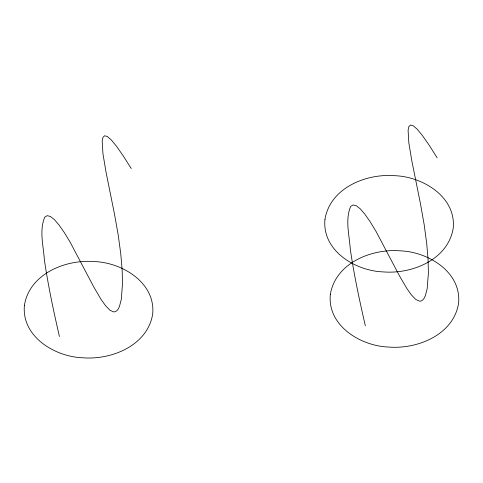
<?xml version="1.0" encoding="UTF-8"?>
<svg xmlns="http://www.w3.org/2000/svg" width="483" height="483" viewBox="0 0 483 483"><rect width="100%" height="100%" fill="white"/><g stroke="black" fill="none" stroke-linecap="round" stroke-linejoin="round"><path stroke-width="0.72" d="M437.157 157.826L428.989 144.93L422.359 135.469L417.161 129.178L413.255 125.785L410.526 125.025L408.841 126.637L408.087 130.35L408.853 143.016L411.842 160.911L420.482 203.838L424.177 224.661L426.682 243.245L428.065 259.443L428.403 273.149L427.171 288.81L425.312 295.825L424.11 298.271L422.728 299.991L421.194 300.963L419.51 301.187L415.742 299.418L411.534 295.083L406.982 288.695L399.737 276.348L376.094 231.526L370.141 221.733L364.846 214.162L360.233 208.825L356.321 205.74L353.127 204.925L350.676 206.404C345.007 219.723 349.318 234.901 350.241 248.775C353.967 274.676 359.491 300.275 365.317 325.777M131.255 168.561L123.087 155.665L116.463 146.204L111.259 139.907L107.353 136.514L104.624 135.759L102.945 137.365L102.185 141.078L102.957 153.751L105.94 171.646L114.58 214.573L118.275 235.396L120.78 253.98L122.163 270.178L122.507 283.883L121.275 299.538L119.416 306.56L118.208 309.005L116.832 310.72L115.292 311.698L113.608 311.921L109.846 310.152L105.632 305.817L101.08 299.43L93.835 287.083L70.192 242.255L64.239 232.468L58.95 224.897L54.331 219.56L50.419 216.475L47.225 215.66L44.774 217.139C39.111 230.457 43.416 245.636 44.339 259.51C48.065 285.411 53.589 311.01 59.415 336.512M24.41 305.334C21.415 336.657 54.947 356.834 82.762 357.782C111.549 360.143 147.635 345.52 152.688 314.016C155.689 282.694 122.157 262.517 94.336 261.569C65.555 259.208 29.463 273.831 24.41 305.334M324.944 219.469C321.944 250.792 355.476 270.969 383.297 271.911C412.084 274.278 448.17 259.655 453.223 228.151C456.218 196.822 422.691 176.651 394.871 175.703C366.084 173.337 329.998 187.965 324.944 219.469M330.312 294.6C327.311 325.928 360.843 346.1 388.664 347.048C417.445 349.414 453.537 334.785 458.59 303.282C461.585 271.959 428.053 251.782 400.238 250.84C371.451 248.473 335.365 263.096 330.312 294.6"/></g></svg>
